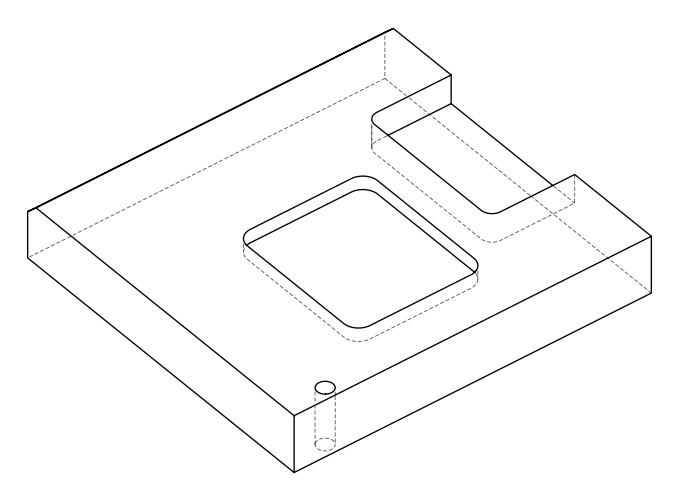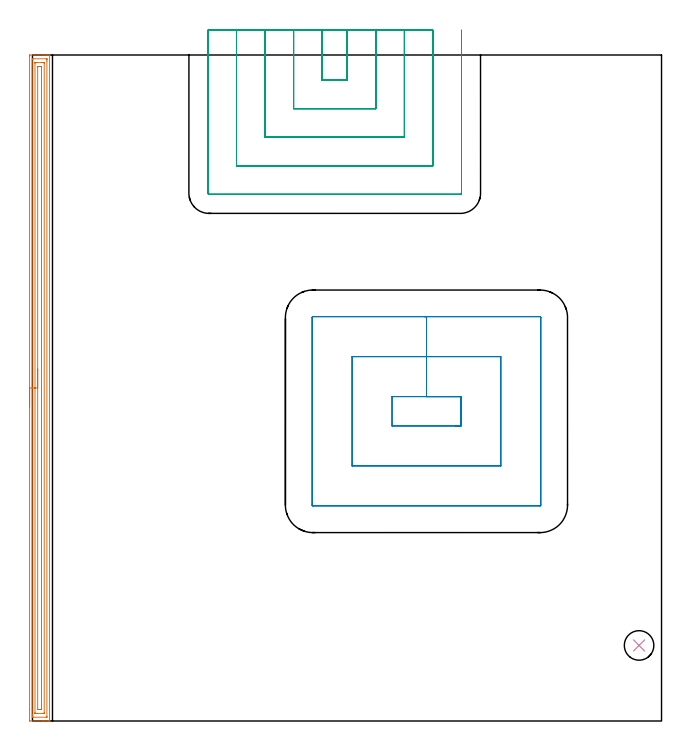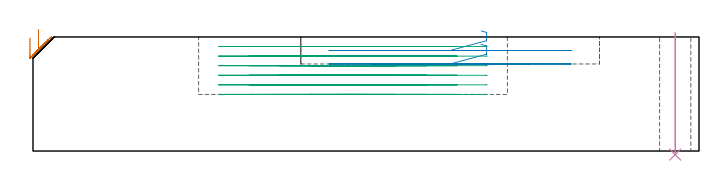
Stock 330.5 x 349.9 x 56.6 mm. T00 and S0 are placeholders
(PLAN: 4 operations, 3 tool changes, 34 min)
(1 AREA_MILL | FG_CHAMFER_SURFACE | UGT0205_001 | 11.44 min | 19288 mm3)
(2 MILL_RECTANGULAR_POCKET | POCKET_RECTANGULAR_STRAIGHT | UGT0201_006 | Follow Part, ap 7, ae 75% | 3.73 min | 250651 mm3)
(3 MILL_SLOT | SLOT_PARTIAL_RECTANGULAR | UGT0201_136 | Follow Part, ap 5, ae 75% | 18.56 min | 361948 mm3)
(4 INDEXABLE_INSERT_DRILL_THROUGH_HOLE_FROM_SOLID | STEP1HOLE | NXT0302_002 | 0.24 min | 10650 mm3)
(TOOL UGT0205_001 | Chamfer Mill 20 x 3 x 45 deg. | D20 FL50 Z2)
(TOOL UGT0201_006 | End Mill 28 mm | D28 FL25 Z2)
(TOOL UGT0201_136 | Carbide End Mill 20.0 | D20 FL30 Z4)
(TOOL NXT0302_002 | Index. Insert Drill 15.5mm [880-D1550L20-05] | D15.5 PA176 FL78 Z2)
(OP 1 AREA_MILL)
G17 G21 G94 G90
T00 M6
G54
G17 G0 G90 X-1.5 Y164.95 S1061 M3
G43 Z66.6 H0
Z56.1
G94 G1 Y164.988 Z55.228 F250.
Y165.102 Z54.364
Y165.291 Z53.512
Y165.553 Z52.68
Y165.887 Z51.874
Y166.29 Z51.1
Y166.758 Z50.364
Y167.29 Z49.672
Y167.879 Z49.029
Y168.522 Z48.44
Y169.214 Z47.908
Y169.95 Z47.44
Y170.724 Z47.037
Y171.53 Z46.703
Y172.362 Z46.441
Y173.214 Z46.252
Y174.078 Z46.138
Y174.95 Z46.1
Y349.273
X-1.495 Y349.749 Z46.103
X-1.492 Y349.89 Z46.106
X-1.347 Y349.9 Z46.251
X5.947 Z53.542
X7.352 Z54.948
X7.705 Z55.3
X8.666 Z56.266
X8.997 Y349.89 Z56.589
X9. Y349.72 Z56.6
Y0.18
X8.998 Y0.01 Z56.589
X8.666 Y0. Z56.265
X8.411 Z56.011
X7.705 Z55.3
X6.473 Z54.07
X5.947 Z53.542
X5.331 Z52.927
X-1.348 Y0.001 Z46.25
X-1.492 Y0.01 Z46.106
X-1.499 Y0.155 Z46.099
X-1.5 Y6.074 Z46.1
Y174.95
X-0.086 Z47.514
X-0.085 Y347.485 Z47.515
X-0.081 Y347.87 Z47.519
X-0.079 Y347.887 Z47.521
X-0.05 Y347.891 Z47.55
X0.022 Y347.897 Z47.622
X0.13 Y347.899 Z47.73
X0.266 Y347.9 Z47.866
X7.298 Z54.898
X7.503 Y347.898 Z55.103
X7.537 Y347.895 Z55.137
X7.569 Y347.891 Z55.169
X7.579 Y347.849 Z55.179
X7.584 Y347.609 Z55.184
X7.585 Y347.485 Z55.185
X7.586 Y346.713 Z55.186
X7.585 Y2.415 Z55.185
X7.581 Y2.03 Z55.181
X7.579 Y2.013 Z55.179
X7.55 Y2.009 Z55.15
X7.478 Y2.003 Z55.078
X7.37 Y2.001 Z54.97
X7.234 Y2. Z54.834
X0.202 Z47.802
X-0.003 Y2.002 Z47.597
X-0.037 Y2.005 Z47.563
X-0.069 Y2.009 Z47.531
X-0.079 Y2.051 Z47.521
X-0.084 Y2.292 Z47.516
X-0.085 Y2.415 Z47.515
X-0.086 Y3.187 Z47.514
Y174.95
X1.328 Z48.928
X1.329 Y345.697 Z48.929
X1.331 Y345.811 Z48.931
X1.333 Y345.867 Z48.933
X1.335 Y345.888 Z48.935
X1.36 Y345.894 Z48.96
X1.553 Y345.897 Z49.153
X2.233 Y345.9 Z49.833
X4.869 Z52.469
X5.749 Z53.349
X5.947 Y345.897 Z53.547
X6.146 Y345.891 Z53.746
X6.165 Y345.889 Z53.765
X6.167 Y345.874 Z53.767
X6.17 Y345.834 Z53.77
X6.171 Y345.773 Z53.771
Y345.697
Y4.203
X6.169 Y4.089 Z53.769
X6.167 Y4.033 Z53.767
X6.165 Y4.012 Z53.765
X6.14 Y4.006 Z53.74
X5.947 Y4.003 Z53.547
X5.267 Y4. Z52.867
X2.631 Z50.231
X1.751 Z49.351
X1.553 Y4.003 Z49.153
X1.354 Y4.009 Z48.954
X1.335 Y4.011 Z48.935
X1.333 Y4.026 Z48.933
X1.33 Y4.066 Z48.93
X1.329 Y4.126 Z48.929
X1.328 Y4.203 Z48.928
Y174.95
X2.743 Z50.343
Y343.593
X2.745 Y343.786 Z50.345
X2.747 Y343.855 Z50.347
X2.749 Y343.887 Z50.349
X2.768 Y343.89 Z50.368
X2.876 Y343.894 Z50.476
X3.311 Y343.9 Z50.911
X4.189 Z51.789
X4.624 Y343.896 Z52.224
X4.73 Y343.892 Z52.33
X4.751 Y343.89 Z52.351
X4.753 Y343.874 Z52.353
X4.755 Y343.837 Z52.355
X4.757 Y343.755 Z52.357
Y6.307
X4.755 Y6.114 Z52.355
X4.753 Y6.045 Z52.353
X4.751 Y6.013 Z52.351
X4.732 Y6.01 Z52.332
X4.624 Y6.006 Z52.224
X4.189 Y6. Z51.789
X3.311 Z50.911
X2.876 Y6.004 Z50.476
X2.77 Y6.008 Z50.37
X2.749 Y6.01 Z50.349
X2.747 Y6.026 Z50.347
X2.745 Y6.063 Z50.345
X2.743 Y6.145 Z50.343
Y174.95
Y175.822 Z50.381
Y176.686 Z50.495
Y177.538 Z50.683
Y178.37 Z50.946
Y179.176 Z51.28
Y179.95 Z51.682
Y180.686 Z52.151
Y181.378 Z52.682
Y182.021 Z53.272
Y182.61 Z53.915
Y183.142 Z54.607
Y183.61 Z55.343
Y184.013 Z56.116
Y184.347 Z56.922
Y184.609 Z57.754
Y184.798 Z58.606
Y184.912 Z59.471
Y184.95 Z60.343
G0 Z66.6
M5
M2
(OP 2 MILL_RECTANGULAR_POCKET)
G17 G21 G94 G90
T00 M6
G54
G17 G0 G90 X222.399 Y155. S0 M3
G43 Z66.6 H0
Z59.6
G94 G1 X225.1 Z58.876 F250.
Y170.4 Z54.75
X207. Z49.9
X188.9 F500.
Y155.
X225.1
Y170.4
X207.
Y191.4
X167.9
Y134.
X246.1
Y191.4
X207.
Y212.4
X147.3
G3 X146.9 Y212. R0.4
G1 Y113.4
G3 X147.3 Y113. R0.4
G1 X266.7
G3 X267.1 Y113.4 R0.4
G1 Y212.
G3 X266.7 Y212.4 R0.4
G1 X207.
X206.
G0 X222.399 Y155. Z52.9
G1 X225.1 Z52.176 F250.
Y170.4 Z48.05
X207. Z43.2
X188.9 F500.
Y155.
X225.1
Y170.4
X207.
Y191.4
X167.9
Y134.
X246.1
Y191.4
X207.
Y212.4
X147.3
G3 X146.9 Y212. R0.4
G1 Y113.4
G3 X147.3 Y113. R0.4
G1 X266.7
G3 X267.1 Y113.4 R0.4
G1 Y212.
G3 X266.7 Y212.4 R0.4
G1 X207.
X206.
G0 Z66.6
M5
M2
(OP 3 MILL_SLOT)
G17 G21 G94 G90
T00 M6
G54
G17 G0 G90 X152.2 Y362.9 S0 M3
G43 Z66.6 H0
Z51.85
G94 G1 Y359.9 F250.
Y336.7 F500.
X165.4
Y359.9
Y362.9 F250.
X137.2
Y359.9
Y321.7 F500.
X180.4
Y359.9
Y362.9 F250.
X122.2
Y359.9
Y306.7 F500.
X195.4
Y359.9
Y362.9 F250.
X107.2
Y359.9
Y291.7 F500.
X210.4
Y359.9
Y362.9 F250.
X92.2
Y359.9
Y277.3 F500.
G3 X92.8 Y276.7 R0.6
G1 X224.8
G3 X225.4 Y277.3 R0.6
G1 Y359.9
Y362.9 F250.
G0 X152.2 Z47.1
G1 Y359.9
Y336.7 F500.
X165.4
Y359.9
Y362.9 F250.
X137.2
Y359.9
Y321.7 F500.
X180.4
Y359.9
Y362.9 F250.
X122.2
Y359.9
Y306.7 F500.
X195.4
Y359.9
Y362.9 F250.
X107.2
Y359.9
Y291.7 F500.
X210.4
Y359.9
Y362.9 F250.
X92.2
Y359.9
Y277.3 F500.
G3 X92.8 Y276.7 R0.6
G1 X224.8
G3 X225.4 Y277.3 R0.6
G1 Y359.9
Y362.9 F250.
G0 X152.2 Z42.35
G1 Y359.9
Y336.7 F500.
X165.4
Y359.9
Y362.9 F250.
X137.2
Y359.9
Y321.7 F500.
X180.4
Y359.9
Y362.9 F250.
X122.2
Y359.9
Y306.7 F500.
X195.4
Y359.9
Y362.9 F250.
X107.2
Y359.9
Y291.7 F500.
X210.4
Y359.9
Y362.9 F250.
X92.2
Y359.9
Y277.3 F500.
G3 X92.8 Y276.7 R0.6
G1 X224.8
G3 X225.4 Y277.3 R0.6
G1 Y359.9
Y362.9 F250.
G0 X152.2 Z37.6
G1 Y359.9
Y336.7 F500.
X165.4
Y359.9
Y362.9 F250.
X137.2
Y359.9
Y321.7 F500.
X180.4
Y359.9
Y362.9 F250.
X122.2
Y359.9
Y306.7 F500.
X195.4
Y359.9
Y362.9 F250.
X107.2
Y359.9
Y291.7 F500.
X210.4
Y359.9
Y362.9 F250.
X92.2
Y359.9
Y277.3 F500.
G3 X92.8 Y276.7 R0.6
G1 X224.8
G3 X225.4 Y277.3 R0.6
G1 Y359.9
Y362.9 F250.
G0 X152.2 Z32.85
G1 Y359.9
Y336.7 F500.
X165.4
Y359.9
Y362.9 F250.
X137.2
Y359.9
Y321.7 F500.
X180.4
Y359.9
Y362.9 F250.
X122.2
Y359.9
Y306.7 F500.
X195.4
Y359.9
Y362.9 F250.
X107.2
Y359.9
Y291.7 F500.
X210.4
Y359.9
Y362.9 F250.
X92.2
Y359.9
Y277.3 F500.
G3 X92.8 Y276.7 R0.6
G1 X224.8
G3 X225.4 Y277.3 R0.6
G1 Y359.9
Y362.9 F250.
G0 X152.2 Z28.1
G1 Y359.9
Y336.7 F500.
X165.4
Y359.9
Y362.9 F250.
X137.2
Y359.9
Y321.7 F500.
X180.4
Y359.9
Y362.9 F250.
X122.2
Y359.9
Y306.7 F500.
X195.4
Y359.9
Y362.9 F250.
X107.2
Y359.9
Y291.7 F500.
X210.4
Y359.9
Y362.9 F250.
X92.2
Y359.9
Y277.3 F500.
G3 X92.8 Y276.7 R0.6
G1 X224.8
G3 X225.4 Y277.3 R0.6
G1 Y359.9
Y362.9 F250.
G0 Z66.6
M5
M2
(OP 4 INDEXABLE_INSERT_DRILL_THROUGH_HOLE_FROM_SOLID)
G17 G21 G94 G90
T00 M6
G54
G17 G0 G90 X318.7 Y39.7 S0 M3
G43 Z66.6 H1
G94 G81 G98 Z-1.771 F250. R58.6
G80
M5
M2
